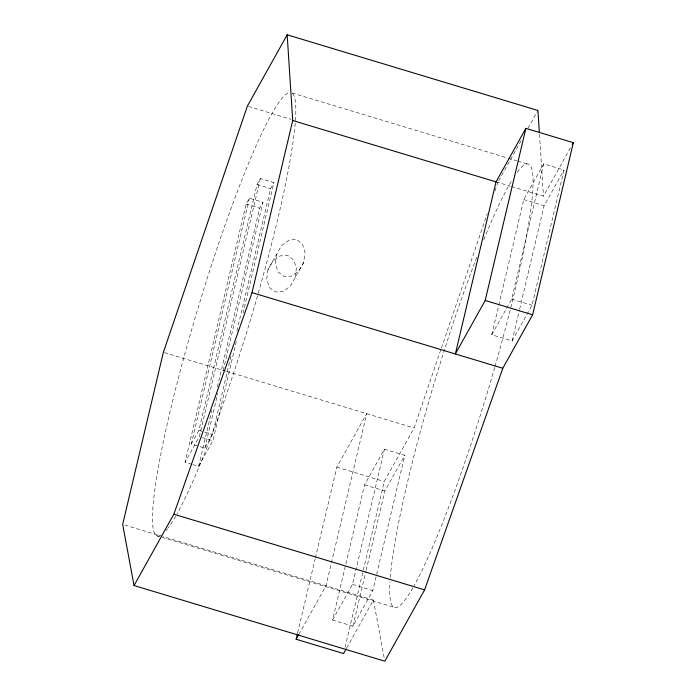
<?xml version="1.0" encoding="UTF-8"?>
<svg xmlns="http://www.w3.org/2000/svg" width="696" height="696" viewBox="0 0 696 696"><rect width="100%" height="100%" fill="white"/><g stroke="black" fill="none" stroke-linecap="round" stroke-linejoin="round"><path stroke-width="0.52" stroke-dasharray="3.48 2.61" d="M267.995 269.639L266.699 279.305L269.378 287.474L275.32 291.963L282.933 291.563L290.171 286.387L303.743 262.331L305.039 252.665L302.499 244.244L296.74 239.415L288.944 240.155L281.567 245.575L267.995 269.639L272.919 261.07L280.157 255.893L287.77 255.493L293.712 259.982L296.4 268.151L295.104 277.817M276.634 254.144L275.338 263.81L278.026 271.988L283.968 276.477L291.58 276.077L298.819 270.901L303.743 262.331M191.844 464.302L185.066 462.257L246.088 204.111L249.403 198.169L262.957 202.258L223.051 371.081M230.924 356.361L212.471 434.443L204.841 448.111L191.287 444.022L249.403 198.169M191.287 444.022L198.917 430.354L257.033 184.501L260.348 178.55L273.902 182.639L243.139 312.774M260.348 178.55L199.326 436.697L185.066 462.257M192.809 464.597L198.612 466.346L211.871 410.275M217.369 387.002L259.643 208.2L262.957 202.258M204.841 448.111L217.813 393.24M236.91 331.035L270.587 188.59L273.902 182.639M198.612 466.346L212.88 440.794L236.884 339.222M297.644 632.916L315.114 559.01M315.366 557.948L336.829 467.147L366.679 413.659L325.998 585.754L299.289 633.621M376.066 576.81L372.821 590.547L352.915 626.209L332.584 620.075L364.547 484.851L384.453 449.19L404.785 455.323L376.319 575.757M332.584 620.075L352.489 584.414L384.453 449.19M345.085 647.228L384.27 481.467L414.12 427.97L441.073 348.983M352.915 626.209L365.905 571.277M366.157 570.215L384.879 490.985L404.785 455.323M498.78 305.205L523.757 199.561L543.654 163.908L563.986 170.041L532.022 305.257L512.117 340.918L491.785 334.785L498.527 306.266M491.785 334.785L511.69 299.123L543.654 163.908M512.117 340.918L519.364 310.285M519.616 309.224L544.089 205.703L563.986 170.041M441.421 347.965L487.27 213.585M494.969 191.017L498.118 181.786M498.649 180.847L521.687 139.557M527.968 128.29L537.921 110.464M511.499 186.528L543.472 196.176L570.703 147.378M346.73 647.933L373.439 600.074L163.134 536.616M291.998 92.977L507.349 157.957M508.393 158.27L516.719 160.776M517.754 161.089L529.204 164.543M248.411 106.436L291.067 119.312M496.03 181.865L510.464 186.215M523.757 199.561L544.089 205.703M257.033 184.501L270.587 188.59M246.088 204.111L259.643 208.2M511.69 299.123L532.022 305.257M164.404 352.628L225.6 371.09M226.635 371.403L414.12 427.97M336.829 467.147L384.27 481.467M198.917 430.354L203.754 431.816M204.72 432.103L212.471 434.443M364.547 484.851L384.879 490.985M202.231 437.575L212.88 440.794M352.489 584.414L372.821 590.547M124.758 525.036L162.098 536.303M156.313 535.546L393.518 607.112M373.439 600.074L384.401 659.095M539.47 134.328L543.472 196.176M292.555 93.447A231.62 26.796 -73.2 0 1 257.79 294.852M257.503 295.87A231.62 26.796 -73.2 0 1 176.941 514.013M175.696 516.206A231.62 26.796 -73.2 0 1 168.293 527.751M167.527 528.769A231.62 26.796 -73.2 0 1 166.031 530.622M160.184 535.65A231.62 26.796 -73.2 0 1 192.992 325.128A231.62 26.796 -73.2 0 1 289.214 92.49M517.224 172.338A231.62 26.796 -73.2 0 1 494.987 366.427M494.699 367.436A231.62 26.796 -73.2 0 1 414.137 585.588M412.902 587.772A231.62 26.796 -73.2 0 1 389.986 581.586M390.291 577.384A231.62 26.796 -73.2 0 1 476.934 256.902M483.772 239.676A231.62 26.796 -73.2 0 1 511.63 180.803"/><path stroke-width="1.04" d="M525.88 128.369L485.199 300.472L455.349 353.959L496.03 181.865L525.88 128.369L573.321 142.68L532.64 314.783L502.79 368.271L424.595 589.877L384.792 661.2L134.041 585.536L173.843 514.213L252.03 292.616L292.712 120.512L287.17 34.8L537.921 110.464L539.33 132.162M346.199 648.872L343.58 653.561L296.148 639.25L297.392 633.969M287.17 34.8L247.367 106.123L163.36 352.315L122.679 524.41L134.041 585.536M296.148 639.25L298.767 634.552M572.269 144.559L573.321 142.68M292.712 120.512L496.03 181.865M485.199 300.472L532.64 314.783M252.03 292.616L502.79 368.271M173.843 514.213L424.595 589.877"/></g></svg>
